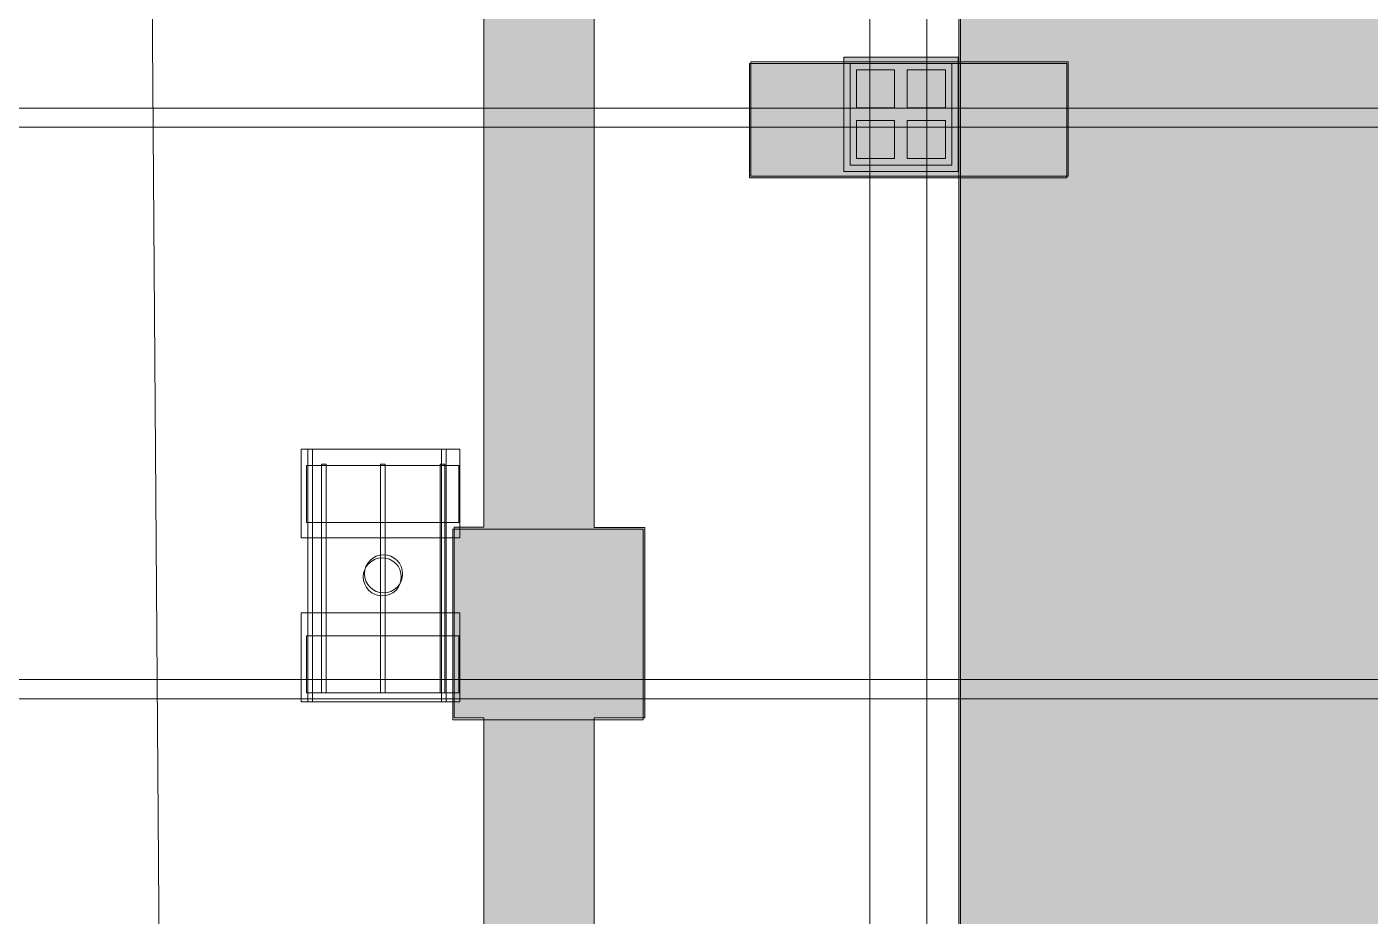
# Model space of a CAD drawing. Header units: inches. Extents: x -10671 to 1761, y -674 to 7170.
# Drawn here: x -653.6 to -230.4, y 1205.8 to 1485.8 of the extents above; entities that cross this region are included whole.
import ezdxf

# ---------------------------------------------------------------- set-up
doc = ezdxf.new("R2010")
doc.units = ezdxf.units.IN
doc.header["$LTSCALE"] = 19.2
doc.header["$MEASUREMENT"] = 0
for name, color, linetype, lineweight, true_color in [('DWG-bldg-utility box', 3, 'Continuous', 18, 0x00ff00), ('PDF', 6, 'Continuous', 5, 0xff00ff), ('Venue-Ceiling-HVAC', 7, 'Continuous', 5, 0xbbbbbb), ('Venue-NO HANG ZONE', 7, 'Continuous', 15, 0xdd0000), ('Venue-Rigging Steel-High', 7, 'Continuous', 5, 0x800000), ('Venue-Rigging Steel-Low', 7, 'Continuous', 5, 0x0000dd)]:
    doc.layers.add(name, color=color, linetype=linetype, lineweight=lineweight, true_color=true_color)
for name, color, linetype, lineweight in [('Venue-Ceiling-Lights', 7, 'Continuous', 5), ('Venue-Ceiling-Lights Circuits', 7, 'Continuous', 5), ('Venue-Floor Pockets', 7, 'Continuous', 5)]:
    doc.layers.add(name, color=color, linetype=linetype, lineweight=lineweight)

# ---------------------------------------------------------------- blocks, each defined once
blk = doc.blocks.new('FLOORBOX')
at = {"layer": 'Venue-Floor Pockets', "linetype": 'Continuous', "lineweight": 0, "true_color": 0xaaaaaa}
blk.add_hatch(color=253, dxfattribs=at).paths.add_polyline_path([(-18, 18), (18, 18), (18, -18), (-18, -18)])
at = {"layer": 'Venue-Floor Pockets', "linetype": 'Continuous', "lineweight": 0, "true_color": 0xbbbbbb}
blk.add_hatch(color=9, dxfattribs=at).paths.add_polyline_path([(-16, 16), (16, 16), (16, -16), (-16, -16)])
at = {"layer": 'Venue-Floor Pockets', "linetype": 'Continuous', "lineweight": 0, "true_color": 0xdddddd}
for points in [[(-14, 14), (-2, 14), (-2, 2), (-14, 2)], [(2, 14), (14, 14), (14, 2), (2, 2)], [(-14, -2), (-2, -2), (-2, -14), (-14, -14)], [(2, -2), (14, -2), (14, -14), (2, -14)]]:
    blk.add_hatch(color=254, dxfattribs=at).paths.add_polyline_path(points)
at = {"layer": 'Venue-Floor Pockets', "color": 7, "linetype": 'Continuous', "lineweight": 5, "flags": 128}
for points in [[(-18, 18), (18, 18), (18, -18), (-18, -18)], [(-16, 16), (16, 16), (16, -16), (-16, -16)], [(-14, 14), (-2, 14), (-2, 2), (-14, 2)], [(2, 14), (14, 14), (14, 2), (2, 2)], [(-14, -2), (-2, -2), (-2, -14), (-14, -14)], [(2, -2), (14, -2), (14, -14), (2, -14)]]:
    blk.add_lwpolyline(points, close=True, dxfattribs=at)
blk = doc.blocks.new('Group-1301-1')
at = {"layer": 'Venue-Ceiling-HVAC'}
for points in [[(-519.45, 1267.65, 361.09), (-519.45, 1267.65, 391.09), (-519.45, 1327.65, 391.09), (-519.45, 1327.65, 361.09)], [(-459.45, 1267.65, 361.09), (-519.45, 1267.65, 361.09), (-519.45, 1327.65, 361.09), (-459.45, 1327.65, 361.09)], [(-459.45, 1267.65, 391.09), (-519.45, 1267.65, 391.09), (-519.45, 1327.65, 391.09), (-459.45, 1327.65, 391.09)], [(-519.45, 1327.65, 361.09), (-519.45, 1327.65, 391.09), (-459.45, 1327.65, 391.09), (-459.45, 1327.65, 361.09)], [(-459.45, 1327.65, 361.09), (-459.45, 1327.65, 391.09), (-459.45, 1267.65, 391.09), (-459.45, 1267.65, 361.09)], [(-459.45, 1267.65, 361.09), (-459.45, 1267.65, 391.09), (-519.45, 1267.65, 391.09), (-519.45, 1267.65, 361.09)]]:
    blk.add_3dface(points, dxfattribs=at)
blk = doc.blocks.new('Group-1302-1')
at = {"layer": 'Venue-Ceiling-HVAC'}
blk.add_blockref('Group-1301-1', (0, 0), dxfattribs=at)
blk = doc.blocks.new('No Hang Zone H_1 (2D)')
at = {"layer": 'Venue-NO HANG ZONE', "linetype": 'Continuous', "lineweight": 0}
blk.add_hatch(color=7, dxfattribs=at).paths.add_polyline_path([(-1245.0112, 1241.49465), (-1245.0112, -1241.49465), (1245.0112, -1241.49465), (1245.0112, -914.50545), (-985.5915, -914.50545), (-985.5915, 1241.49465)])
at = {"layer": 'Venue-NO HANG ZONE', "flags": 128}
blk.add_lwpolyline([(-1245.0112, 1241.49465), (-1245.0112, -1241.49465), (1245.0112, -1241.49465), (1245.0112, -914.50545), (-985.5915, -914.50545), (-985.5915, 1241.49465)], close=True, dxfattribs=at)
blk = doc.blocks.new('Group-2448-1')
at = {"layer": 'PDF'}
for points, invisible_edges in [([(-540.5, 1318.5, 388), (-545, 1317.6, 388), (-547.55, 1313.79, 388), (-540.5, 1318.5, 388)], 15), ([(-537.43, 1308.37, 388), (-540.5, 1318.5, 388), (-547.55, 1313.79, 388), (-537.43, 1308.37, 388)], 15), ([(-547.55, 1313.79, 398), (-546.66, 1315.95, 398), (-545, 1317.6, 398), (-547.55, 1313.79, 398)], 15), ([(-545, 1307.63, 398), (-547.55, 1313.79, 398), (-545, 1317.6, 398), (-545, 1307.63, 398)], 15), ([(-545, 1317.6, 388), (-546.66, 1315.95, 388), (-547.55, 1313.79, 388), (-545, 1317.6, 388)], 15), ([(-546.66, 1315.95, 398), (-545.91, 1316.86, 398), (-545, 1317.6, 398), (-546.66, 1315.95, 398)], 12), ([(-545, 1317.6, 388), (-545.91, 1316.86, 388), (-546.66, 1315.95, 388), (-545, 1317.6, 388)], 12), ([(-545, 1317.6, 398), (-543.96, 1318.16, 398), (-542.84, 1318.5, 398), (-545, 1317.6, 398)], 12), ([(-545, 1317.6, 398), (-542.84, 1318.5, 398), (-540.5, 1318.5, 398), (-545, 1317.6, 398)], 15), ([(-545, 1317.6, 398), (-540.5, 1318.5, 398), (-537.43, 1316.86, 398), (-545, 1317.6, 398)], 15), ([(-542.84, 1318.5, 388), (-543.96, 1318.16, 388), (-545, 1317.6, 388), (-542.84, 1318.5, 388)], 12), ([(-540.5, 1318.5, 388), (-542.84, 1318.5, 388), (-545, 1317.6, 388), (-540.5, 1318.5, 388)], 15), ([(-545, 1317.6, 398), (-537.43, 1316.86, 398), (-535.78, 1311.44, 398), (-545, 1317.6, 398)], 15), ([(-545, 1317.6, 398), (-535.78, 1311.44, 398), (-545, 1307.63, 398), (-545, 1317.6, 398)], 15), ([(-542.84, 1318.5, 398), (-541.67, 1318.62, 398), (-540.5, 1318.5, 398), (-542.84, 1318.5, 398)], 12), ([(-540.5, 1318.5, 388), (-541.67, 1318.62, 388), (-542.84, 1318.5, 388), (-540.5, 1318.5, 388)], 12), ([(-540.5, 1318.5, 398), (-539.37, 1318.16, 398), (-537.43, 1316.86, 398), (-540.5, 1318.5, 398)], 14), ([(-537.43, 1316.86, 388), (-539.37, 1318.16, 388), (-540.5, 1318.5, 388), (-537.43, 1316.86, 388)], 13), ([(-535.78, 1313.79, 388), (-537.43, 1316.86, 388), (-540.5, 1318.5, 388), (-535.78, 1313.79, 388)], 15), ([(-537.43, 1308.37, 388), (-535.78, 1313.79, 388), (-540.5, 1318.5, 388), (-537.43, 1308.37, 388)], 15), ([(-539.37, 1318.16, 398), (-538.34, 1317.6, 398), (-537.43, 1316.86, 398), (-539.37, 1318.16, 398)], 12), ([(-537.43, 1316.86, 388), (-538.34, 1317.6, 388), (-539.37, 1318.16, 388), (-537.43, 1316.86, 388)], 12), ([(-537.43, 1316.86, 398), (-536.68, 1315.95, 398), (-535.78, 1313.79, 398), (-537.43, 1316.86, 398)], 14), ([(-537.43, 1316.86, 398), (-535.78, 1313.79, 398), (-535.78, 1311.44, 398), (-537.43, 1316.86, 398)], 15), ([(-535.78, 1313.79, 388), (-536.68, 1315.95, 388), (-537.43, 1316.86, 388), (-535.78, 1313.79, 388)], 13), ([(-547.21, 1310.32, 398), (-547.67, 1312.62, 398), (-547.55, 1313.79, 398), (-547.21, 1310.32, 398)], 13), ([(-547.55, 1313.79, 388), (-547.67, 1312.62, 388), (-547.21, 1310.32, 388), (-547.55, 1313.79, 388)], 14), ([(-547.21, 1310.32, 398), (-547.55, 1311.44, 398), (-547.67, 1312.62, 398), (-547.21, 1310.32, 398)], 12), ([(-547.67, 1312.62, 388), (-547.55, 1311.44, 388), (-547.21, 1310.32, 388), (-547.67, 1312.62, 388)], 12), ([(-547.55, 1313.79, 398), (-547.21, 1314.91, 398), (-546.66, 1315.95, 398), (-547.55, 1313.79, 398)], 12), ([(-546.66, 1315.95, 388), (-547.21, 1314.91, 388), (-547.55, 1313.79, 388), (-546.66, 1315.95, 388)], 12), ([(-545, 1307.63, 398), (-547.21, 1310.32, 398), (-547.55, 1313.79, 398), (-545, 1307.63, 398)], 15), ([(-547.55, 1313.79, 388), (-547.21, 1310.32, 388), (-545, 1307.63, 388), (-547.55, 1313.79, 388)], 15), ([(-547.55, 1313.79, 388), (-545, 1307.63, 388), (-537.43, 1308.37, 388), (-547.55, 1313.79, 388)], 15), ([(-537.43, 1308.37, 388), (-535.78, 1311.44, 388), (-535.78, 1313.79, 388), (-537.43, 1308.37, 388)], 15), ([(-536.68, 1315.95, 398), (-536.13, 1314.91, 398), (-535.78, 1313.79, 398), (-536.68, 1315.95, 398)], 12), ([(-535.78, 1313.79, 388), (-536.13, 1314.91, 388), (-536.68, 1315.95, 388), (-535.78, 1313.79, 388)], 12), ([(-535.78, 1313.79, 398), (-535.67, 1312.62, 398), (-535.78, 1311.44, 398), (-535.78, 1313.79, 398)], 12), ([(-535.78, 1311.44, 388), (-535.67, 1312.62, 388), (-535.78, 1313.79, 388), (-535.78, 1311.44, 388)], 12), ([(-545, 1307.63, 398), (-546.66, 1309.28, 398), (-547.21, 1310.32, 398), (-545, 1307.63, 398)], 13), ([(-547.21, 1310.32, 388), (-546.66, 1309.28, 388), (-545, 1307.63, 388), (-547.21, 1310.32, 388)], 14), ([(-545, 1307.63, 398), (-545.91, 1308.37, 398), (-546.66, 1309.28, 398), (-545, 1307.63, 398)], 12), ([(-546.66, 1309.28, 388), (-545.91, 1308.37, 388), (-545, 1307.63, 388), (-546.66, 1309.28, 388)], 12), ([(-535.78, 1311.44, 398), (-540.5, 1306.73, 398), (-545, 1307.63, 398), (-535.78, 1311.44, 398)], 15), ([(-545, 1307.63, 388), (-540.5, 1306.73, 388), (-537.43, 1308.37, 388), (-545, 1307.63, 388)], 15), ([(-535.78, 1311.44, 398), (-537.43, 1308.37, 398), (-540.5, 1306.73, 398), (-535.78, 1311.44, 398)], 15), ([(-537.43, 1308.37, 398), (-539.37, 1307.07, 398), (-540.5, 1306.73, 398), (-537.43, 1308.37, 398)], 13), ([(-540.5, 1306.73, 388), (-539.37, 1307.07, 388), (-537.43, 1308.37, 388), (-540.5, 1306.73, 388)], 14), ([(-537.43, 1308.37, 398), (-538.34, 1307.63, 398), (-539.37, 1307.07, 398), (-537.43, 1308.37, 398)], 12), ([(-539.37, 1307.07, 388), (-538.34, 1307.63, 388), (-537.43, 1308.37, 388), (-539.37, 1307.07, 388)], 12), ([(-535.78, 1311.44, 398), (-536.68, 1309.28, 398), (-537.43, 1308.37, 398), (-535.78, 1311.44, 398)], 13), ([(-537.43, 1308.37, 388), (-536.68, 1309.28, 388), (-535.78, 1311.44, 388), (-537.43, 1308.37, 388)], 14), ([(-535.78, 1311.44, 398), (-536.13, 1310.32, 398), (-536.68, 1309.28, 398), (-535.78, 1311.44, 398)], 12), ([(-536.68, 1309.28, 388), (-536.13, 1310.32, 388), (-535.78, 1311.44, 388), (-536.68, 1309.28, 388)], 12), ([(-542.84, 1306.73, 398), (-543.96, 1307.07, 398), (-545, 1307.63, 398), (-542.84, 1306.73, 398)], 12), ([(-540.5, 1306.73, 398), (-542.84, 1306.73, 398), (-545, 1307.63, 398), (-540.5, 1306.73, 398)], 15), ([(-545, 1307.63, 388), (-543.96, 1307.07, 388), (-542.84, 1306.73, 388), (-545, 1307.63, 388)], 12), ([(-545, 1307.63, 388), (-542.84, 1306.73, 388), (-540.5, 1306.73, 388), (-545, 1307.63, 388)], 15), ([(-540.5, 1306.73, 398), (-541.67, 1306.62, 398), (-542.84, 1306.73, 398), (-540.5, 1306.73, 398)], 12), ([(-542.84, 1306.73, 388), (-541.67, 1306.62, 388), (-540.5, 1306.73, 388), (-542.84, 1306.73, 388)], 12)]:
    blk.add_3dface(points, dxfattribs=dict(at, invisible_edges=invisible_edges))
for points in [[(-546.66, 1315.95, 388), (-546.66, 1315.95, 398), (-545.91, 1316.86, 398), (-545.91, 1316.86, 388)], [(-545.91, 1316.86, 388), (-545.91, 1316.86, 398), (-545, 1317.6, 398), (-545, 1317.6, 388)], [(-545, 1317.6, 388), (-545, 1317.6, 398), (-543.96, 1318.16, 398), (-543.96, 1318.16, 388)], [(-543.96, 1318.16, 388), (-543.96, 1318.16, 398), (-542.84, 1318.5, 398), (-542.84, 1318.5, 388)], [(-542.84, 1318.5, 388), (-542.84, 1318.5, 398), (-541.67, 1318.62, 398), (-541.67, 1318.62, 388)], [(-541.67, 1318.62, 388), (-541.67, 1318.62, 398), (-540.5, 1318.5, 398), (-540.5, 1318.5, 388)], [(-540.5, 1318.5, 388), (-540.5, 1318.5, 398), (-539.37, 1318.16, 398), (-539.37, 1318.16, 388)], [(-539.37, 1318.16, 388), (-539.37, 1318.16, 398), (-538.34, 1317.6, 398), (-538.34, 1317.6, 388)], [(-538.34, 1317.6, 388), (-538.34, 1317.6, 398), (-537.43, 1316.86, 398), (-537.43, 1316.86, 388)], [(-537.43, 1316.86, 388), (-537.43, 1316.86, 398), (-536.68, 1315.95, 398), (-536.68, 1315.95, 388)], [(-547.67, 1312.62, 388), (-547.67, 1312.62, 398), (-547.55, 1313.79, 398), (-547.55, 1313.79, 388)], [(-547.55, 1311.44, 388), (-547.55, 1311.44, 398), (-547.67, 1312.62, 398), (-547.67, 1312.62, 388)], [(-547.55, 1313.79, 388), (-547.55, 1313.79, 398), (-547.21, 1314.91, 398), (-547.21, 1314.91, 388)], [(-547.21, 1314.91, 388), (-547.21, 1314.91, 398), (-546.66, 1315.95, 398), (-546.66, 1315.95, 388)], [(-536.68, 1315.95, 388), (-536.68, 1315.95, 398), (-536.13, 1314.91, 398), (-536.13, 1314.91, 388)], [(-536.13, 1314.91, 388), (-536.13, 1314.91, 398), (-535.78, 1313.79, 398), (-535.78, 1313.79, 388)], [(-535.78, 1313.79, 388), (-535.78, 1313.79, 398), (-535.67, 1312.62, 398), (-535.67, 1312.62, 388)], [(-535.67, 1312.62, 388), (-535.67, 1312.62, 398), (-535.78, 1311.44, 398), (-535.78, 1311.44, 388)], [(-547.21, 1310.32, 388), (-547.21, 1310.32, 398), (-547.55, 1311.44, 398), (-547.55, 1311.44, 388)], [(-546.66, 1309.28, 388), (-546.66, 1309.28, 398), (-547.21, 1310.32, 398), (-547.21, 1310.32, 388)], [(-545.91, 1308.37, 388), (-545.91, 1308.37, 398), (-546.66, 1309.28, 398), (-546.66, 1309.28, 388)], [(-545, 1307.63, 388), (-545, 1307.63, 398), (-545.91, 1308.37, 398), (-545.91, 1308.37, 388)], [(-537.43, 1308.37, 388), (-537.43, 1308.37, 398), (-538.34, 1307.63, 398), (-538.34, 1307.63, 388)], [(-536.68, 1309.28, 388), (-536.68, 1309.28, 398), (-537.43, 1308.37, 398), (-537.43, 1308.37, 388)], [(-536.13, 1310.32, 388), (-536.13, 1310.32, 398), (-536.68, 1309.28, 398), (-536.68, 1309.28, 388)], [(-535.78, 1311.44, 388), (-535.78, 1311.44, 398), (-536.13, 1310.32, 398), (-536.13, 1310.32, 388)], [(-543.96, 1307.07, 388), (-543.96, 1307.07, 398), (-545, 1307.63, 398), (-545, 1307.63, 388)], [(-542.84, 1306.73, 388), (-542.84, 1306.73, 398), (-543.96, 1307.07, 398), (-543.96, 1307.07, 388)], [(-541.67, 1306.62, 388), (-541.67, 1306.62, 398), (-542.84, 1306.73, 398), (-542.84, 1306.73, 388)], [(-540.5, 1306.73, 388), (-540.5, 1306.73, 398), (-541.67, 1306.62, 398), (-541.67, 1306.62, 388)], [(-539.37, 1307.07, 388), (-539.37, 1307.07, 398), (-540.5, 1306.73, 398), (-540.5, 1306.73, 388)], [(-538.34, 1307.63, 388), (-538.34, 1307.63, 398), (-539.37, 1307.07, 398), (-539.37, 1307.07, 388)]]:
    blk.add_3dface(points, dxfattribs=at)
blk = doc.blocks.new('Group-2449-1')
at = {"layer": 'PDF'}
for points in [[(-565.54, 1347.72, 393.91), (-565.54, 1347.72, 397.91), (-517.54, 1347.72, 397.91), (-517.54, 1347.72, 393.91)], [(-565.54, 1329.72, 393.91), (-565.54, 1329.72, 397.91), (-565.54, 1347.72, 397.91), (-565.54, 1347.72, 393.91)], [(-517.54, 1347.72, 397.91), (-565.54, 1347.72, 397.91), (-565.54, 1329.72, 397.91), (-517.54, 1329.72, 397.91)], [(-517.54, 1329.72, 393.91), (-565.54, 1329.72, 393.91), (-565.54, 1347.72, 393.91), (-517.54, 1347.72, 393.91)], [(-517.54, 1347.72, 393.91), (-517.54, 1347.72, 397.91), (-517.54, 1329.72, 397.91), (-517.54, 1329.72, 393.91)], [(-517.54, 1329.72, 393.91), (-517.54, 1329.72, 397.91), (-565.54, 1329.72, 397.91), (-565.54, 1329.72, 393.91)]]:
    blk.add_3dface(points, dxfattribs=at)
blk = doc.blocks.new('Group-2450-1')
at = {"layer": 'PDF'}
for points in [[(-523.44, 1348.11, 397.97), (-523.44, 1348.11, 398.97), (-521.94, 1348.11, 398.97), (-521.94, 1348.11, 397.97)], [(-523.44, 1276.11, 397.97), (-523.44, 1276.11, 398.97), (-523.44, 1348.11, 398.97), (-523.44, 1348.11, 397.97)], [(-521.94, 1348.11, 398.97), (-523.44, 1348.11, 398.97), (-523.44, 1276.11, 398.97), (-521.94, 1276.11, 398.97)], [(-521.94, 1276.11, 397.97), (-523.44, 1276.11, 397.97), (-523.44, 1348.11, 397.97), (-521.94, 1348.11, 397.97)], [(-521.94, 1348.11, 397.97), (-521.94, 1348.11, 398.97), (-521.94, 1276.11, 398.97), (-521.94, 1276.11, 397.97)], [(-521.94, 1276.11, 397.97), (-521.94, 1276.11, 398.97), (-523.44, 1276.11, 398.97), (-523.44, 1276.11, 397.97)]]:
    blk.add_3dface(points, dxfattribs=at)
blk = doc.blocks.new('Group-2451-1')
at = {"layer": 'PDF'}
for points in [[(-542.26, 1348.11, 397.97), (-542.26, 1348.11, 398.97), (-540.76, 1348.11, 398.97), (-540.76, 1348.11, 397.97)], [(-542.26, 1276.11, 397.97), (-542.26, 1276.11, 398.97), (-542.26, 1348.11, 398.97), (-542.26, 1348.11, 397.97)], [(-540.76, 1348.11, 398.97), (-542.26, 1348.11, 398.97), (-542.26, 1276.11, 398.97), (-540.76, 1276.11, 398.97)], [(-540.76, 1276.11, 397.97), (-542.26, 1276.11, 397.97), (-542.26, 1348.11, 397.97), (-540.76, 1348.11, 397.97)], [(-540.76, 1348.11, 397.97), (-540.76, 1348.11, 398.97), (-540.76, 1276.11, 398.97), (-540.76, 1276.11, 397.97)], [(-540.76, 1276.11, 397.97), (-540.76, 1276.11, 398.97), (-542.26, 1276.11, 398.97), (-542.26, 1276.11, 397.97)]]:
    blk.add_3dface(points, dxfattribs=at)
blk = doc.blocks.new('Group-2452-1')
at = {"layer": 'PDF'}
for points in [[(-560.86, 1348.11, 397.97), (-560.86, 1348.11, 398.97), (-559.36, 1348.11, 398.97), (-559.36, 1348.11, 397.97)], [(-560.86, 1276.11, 397.97), (-560.86, 1276.11, 398.97), (-560.86, 1348.11, 398.97), (-560.86, 1348.11, 397.97)], [(-559.36, 1348.11, 398.97), (-560.86, 1348.11, 398.97), (-560.86, 1276.11, 398.97), (-559.36, 1276.11, 398.97)], [(-559.36, 1276.11, 397.97), (-560.86, 1276.11, 397.97), (-560.86, 1348.11, 397.97), (-559.36, 1348.11, 397.97)], [(-559.36, 1348.11, 397.97), (-559.36, 1348.11, 398.97), (-559.36, 1276.11, 398.97), (-559.36, 1276.11, 397.97)], [(-559.36, 1276.11, 397.97), (-559.36, 1276.11, 398.97), (-560.86, 1276.11, 398.97), (-560.86, 1276.11, 397.97)]]:
    blk.add_3dface(points, dxfattribs=at)
blk = doc.blocks.new('Group-2453-1')
at = {"layer": 'PDF'}
for points in [[(-565.54, 1294.09, 393.91), (-565.54, 1294.09, 397.91), (-517.54, 1294.09, 397.91), (-517.54, 1294.09, 393.91)], [(-565.54, 1276.09, 393.91), (-565.54, 1276.09, 397.91), (-565.54, 1294.09, 397.91), (-565.54, 1294.09, 393.91)], [(-517.54, 1294.09, 397.91), (-565.54, 1294.09, 397.91), (-565.54, 1276.09, 397.91), (-517.54, 1276.09, 397.91)], [(-517.54, 1276.09, 393.91), (-565.54, 1276.09, 393.91), (-565.54, 1294.09, 393.91), (-517.54, 1294.09, 393.91)], [(-517.54, 1294.09, 393.91), (-517.54, 1294.09, 397.91), (-517.54, 1276.09, 397.91), (-517.54, 1276.09, 393.91)], [(-517.54, 1276.09, 393.91), (-517.54, 1276.09, 397.91), (-565.54, 1276.09, 397.91), (-565.54, 1276.09, 393.91)]]:
    blk.add_3dface(points, dxfattribs=at)
blk = doc.blocks.new('Group-2454-1')
at = {"layer": 'PDF'}
for name in ['Group-2449-1', 'Group-2452-1', 'Group-2451-1', 'Group-2450-1', 'Group-2448-1', 'Group-2453-1']:
    blk.add_blockref(name, (0, 0), dxfattribs=at)
blk = doc.blocks.new('Group-2825-1')
at = {"layer": 'Venue-Ceiling-Lights', "color": 7, "linetype": 'Continuous', "lineweight": 5, "flags": 128}
for points in [[(-567.19, 1352.87), (-517.19, 1352.87), (-517.19, 1324.87), (-567.19, 1324.87)], [(-565.13, 1352.87), (-563.63, 1352.87), (-563.63, 1273.28), (-565.13, 1273.28)], [(-523.04, 1352.87), (-521.54, 1352.87), (-521.54, 1273.28), (-523.04, 1273.28)], [(-567.19, 1301.28), (-517.19, 1301.28), (-517.19, 1273.28), (-567.19, 1273.28)]]:
    blk.add_lwpolyline(points, close=True, dxfattribs=at)
at = {"layer": 'Venue-Ceiling-Lights', "color": 7, "linetype": 'Continuous', "lineweight": 5}
blk.add_circle((-541.27, 1313.58), 6, dxfattribs=at)

msp = doc.modelspace()

# ---------------------------------------------------------------- hatches: boundary and pattern name
at = {"layer": 'Venue-Ceiling-HVAC', "linetype": 'Continuous', "lineweight": 0, "true_color": 0xbbbbbb}
msp.add_hatch(color=9, dxfattribs=at).paths.add_polyline_path([(-474.92, 2485.36), (-509.69, 2485.36), (-509.69, 2352.82), (-519, 2352.82), (-519, 2292.82), (-509.69, 2292.82), (-509.69, 1802.61), (-519, 1802.62), (-519, 1742.62), (-509.69, 1742.62), (-509.69, 1328.23), (-519, 1328.23), (-519, 1268.21), (-509.69, 1268.21), (-509.69, 797.41), (-519, 797.41), (-519, 737.41), (-509.68, 737.41), (-509.68, 236.18), (-519.86, 236.18), (-519.86, 176.18), (-459.86, 176.18), (-459.86, 236.18), (-474.87, 236.18), (-474.87, 737.41), (-459, 737.41), (-459, 797.41), (-474.93, 797.41), (-474.93, 1268.29), (-458.99, 1268.29), (-459, 1328.21), (-474.93, 1328.21), (-474.93, 1742.67), (-458.93, 1742.67), (-458.93, 1802.67), (-474.93, 1802.67), (-474.93, 2292.82), (-459, 2292.82), (-459, 2352.82), (-474.93, 2352.82), (-474.93, 2424.79)])
at = {"layer": 'Venue-NO HANG ZONE', "linetype": 'Continuous', "lineweight": 0}
for points in [[(-359.98, 33.25), (-359.98, 2523.27), (-32.99, 2523.27), (-32.99, 33.25)], [(-425.99, 1438.25), (-425.99, 1474.25), (-325.99, 1474.25), (-325.99, 1438.25)]]:
    msp.add_hatch(color=7, dxfattribs=at).paths.add_polyline_path(points)

# ---------------------------------------------------------------- linework, layer by layer
at = {"layer": 'Venue-Ceiling-HVAC', "flags": 128}
msp.add_lwpolyline([(-509.69, 1742.62), (-509.69, 1328.23), (-519, 1328.23), (-519, 1268.21), (-509.69, 1268.21), (-509.69, 797.41), (-519, 797.41), (-519, 737.41), (-509.68, 737.41), (-509.68, 236.18), (-519.86, 236.18), (-519.86, 176.18), (-459.86, 176.18), (-459.86, 236.18), (-474.87, 236.18), (-474.87, 737.41), (-459, 737.41), (-459, 797.41), (-474.93, 797.41), (-474.93, 1268.29), (-458.99, 1268.29), (-459, 1328.21), (-474.93, 1328.21), (-474.93, 1742.67)], dxfattribs=at)
at = {"layer": 'Venue-Ceiling-Lights Circuits', "color": 7, "linetype": 'Continuous', "lineweight": 5, "flags": 128}
msp.add_lwpolyline([(-42.86, 1421.75), (-380.81, 978.02), (-610.36, 978.02), (-616.74, 1855.78), (-380.81, 1852.78)], close=True, dxfattribs=at)
at = {"layer": 'Venue-NO HANG ZONE', "flags": 128}
for points in [[(-359.98, 33.25), (-359.98, 2523.27), (-32.99, 2523.27), (-32.99, 33.25)], [(-425.99, 1438.25), (-425.99, 1474.25), (-325.99, 1474.25), (-325.99, 1438.25)]]:
    msp.add_lwpolyline(points, close=True, dxfattribs=at)
at = {"layer": 'Venue-NO HANG ZONE'}
for points in [[(-425.53, 1438.8, 1), (-425.53, 1474.8, 1), (-325.53, 1474.8, 1), (-325.53, 1438.8, 1)], [(-425.53, 1438.8), (-425.53, 1474.8), (-325.53, 1474.8), (-325.53, 1438.8)], [(-425.53, 1474.8), (-425.53, 1474.8, 1), (-325.53, 1474.8, 1), (-325.53, 1474.8)], [(-425.53, 1438.8), (-425.53, 1438.8, 1), (-425.53, 1474.8, 1), (-425.53, 1474.8)], [(-325.53, 1474.8), (-325.53, 1474.8, 1), (-325.53, 1438.8, 1), (-325.53, 1438.8)], [(-325.53, 1438.8), (-325.53, 1438.8, 1), (-425.53, 1438.8, 1), (-425.53, 1438.8)]]:
    msp.add_3dface(points, dxfattribs=at)
at = {"layer": 'Venue-Rigging Steel-High'}
for p, q in [((-2534.99, 1460.23), (-15.65, 1460.23)), ((-2534.99, 1454.23), (-15.65, 1454.23)), ((-2534.99, 1280.26), (-15.65, 1280.26)), ((-2534.99, 1274.26), (-15.65, 1274.26))]:
    msp.add_line(p, q, dxfattribs=at)
at = {"layer": 'Venue-Rigging Steel-Low'}
for p, q in [((-388.07, 33.26), (-388.07, 2523.04)), ((-370.07, 33.26), (-370.07, 2523.04))]:
    msp.add_line(p, q, dxfattribs=at)

# ---------------------------------------------------------------- block references
at = {"layer": 'DWG-bldg-utility box', "rotation": 90}
msp.add_blockref('FLOORBOX', (-378.26, 1458.29), dxfattribs=at)
at = {"layer": 'PDF'}
msp.add_blockref('Group-2454-1', (0, 0), dxfattribs=at)
at = {"layer": 'Venue-Ceiling-HVAC'}
msp.add_blockref('Group-1302-1', (0, 0), dxfattribs=at)
at = {"layer": 'Venue-Ceiling-Lights', "color": 7}
msp.add_blockref('Group-2825-1', (0, 0), dxfattribs=at)
at = {"layer": 'Venue-NO HANG ZONE', "rotation": 90}
msp.add_blockref('No Hang Zone H_1 (2D)', (-1274.03, 1278.81), dxfattribs=at)

doc.saveas('drawing.dxf')
